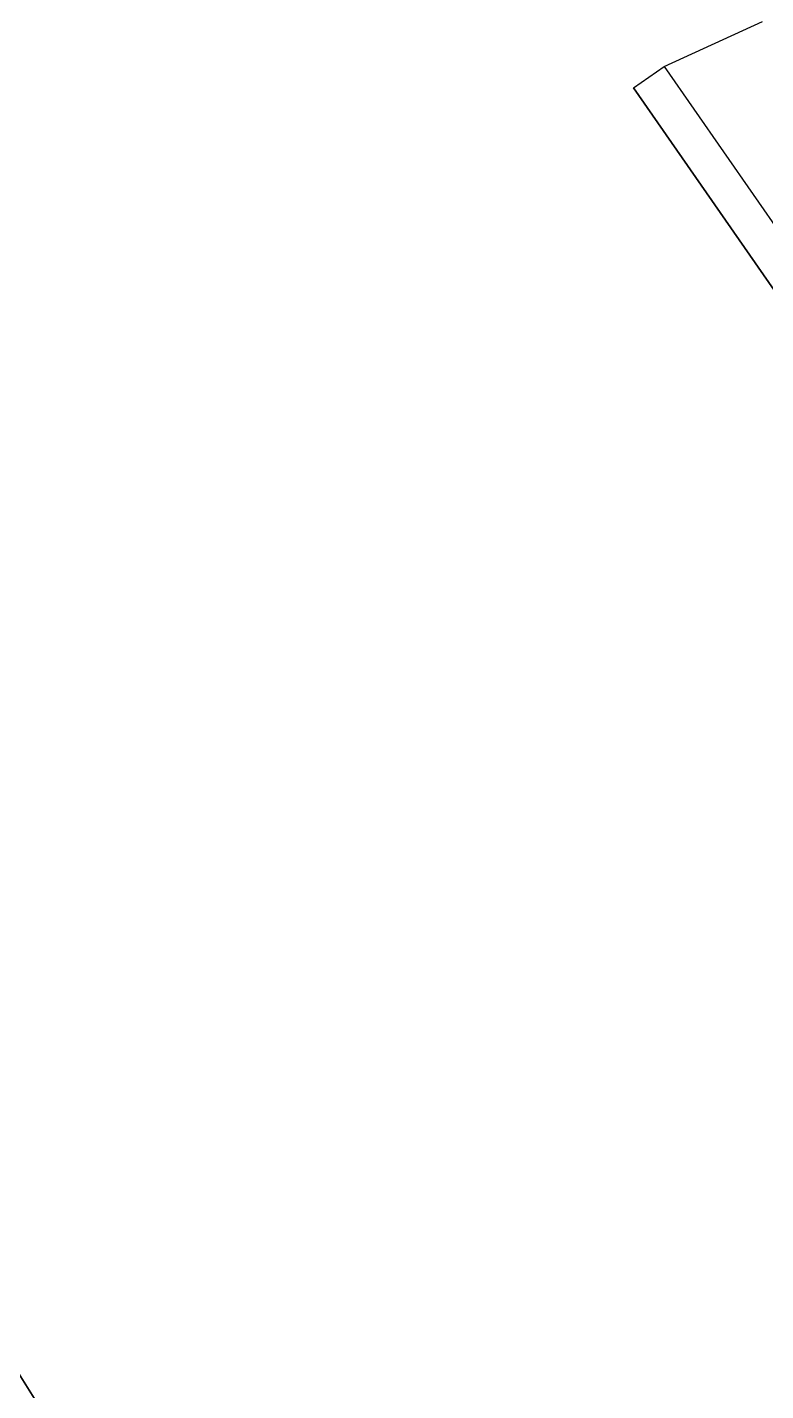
# Model space of a CAD drawing. Header units: metres. Extents: x 3 to 509016, y 4 to 6969473.
# Drawn here: x 507694 to 507723.8, y 6967168.2 to 6967223.1 of the extents above; entities that cross this region are included whole.
import ezdxf

# ---------------------------------------------------------------- set-up
doc = ezdxf.new("R2010")
doc.units = ezdxf.units.M
for name, color, linetype in [('mga2020bdy', 252, 'Continuous'), ('mga2020DR_UNLINED', 252, 'Continuous'), ('XREF', 7, 'Continuous')]:
    doc.layers.add(name, color=color, linetype=linetype)
doc.layers.add('VPORTS', color=11, linetype='Continuous', plot=False)
doc.layers.add('VPORTS_FRAMES', color=11, linetype='Continuous', plot=False)

# ---------------------------------------------------------------- blocks, each defined once
blk = doc.blocks.new('XD_HATCH')
at = {"layer": 'VPORTS_FRAMES'}
blk.add_lwpolyline([(507821.282, 6966964.794), (507649.023, 6967240.319), (507863.311, 6967374.293), (508035.571, 6967098.768)], close=True, dxfattribs=at)
blk = doc.blocks.new('XE_SURVEY')
at = {"layer": 'mga2020bdy'}
blk.add_polyline3d([(507765.741, 6967164.879, 2.91), (507758.338, 6967173.226, 2.823), (507746.943, 6967185.547, 2.922), (507741.448, 6967191.296, 2.95), (507732.158, 6967201.984, 2.908), (507725.624, 6967210.28, 2.942), (507718.425, 6967220.62, 3.001), (507719.655, 6967221.477, 3.001), (507723.614, 6967223.282, 4.711)], dxfattribs=at)
at = {"layer": 'mga2020DR_UNLINED'}
for points in [[(507719.655, 6967221.477, 3.001), (507726.83, 6967211.173, 2.942), (507733.314, 6967202.941, 2.908), (507742.556, 6967192.306, 2.95), (507748.036, 6967186.574, 2.922), (507759.449, 6967174.233, 2.823), (507766.835, 6967165.905, 2.91), (507776.754, 6967155.916, 2.926), (507782.976, 6967149.165, 2.841), (507792.845, 6967138.935, 2.836), (507799.31, 6967131.655, 2.706), (507808.649, 6967121.772, 2.696), (507816.116, 6967114.832, 2.686), (507823.987, 6967105.773, 2.549), (507829.108, 6967100.656, 2.613), (507837.266, 6967092.595, 2.659), (507844.835, 6967085.994, 2.546), (507855.938, 6967076.896, 2.622), (507862.665, 6967071.986, 2.527), (507870.951, 6967065.735, 2.562), (507888.287, 6967056.493, 2.548), (507894.371, 6967052.844, 2.434), (507903.927, 6967049.994, 2.542)], [(507718.425, 6967220.62, 3.001), (507725.624, 6967210.28, 2.942), (507732.158, 6967201.984, 2.908), (507741.448, 6967191.296, 2.95), (507746.943, 6967185.547, 2.922), (507758.338, 6967173.226, 2.823), (507765.741, 6967164.879, 2.91), (507775.67, 6967154.879, 2.926), (507781.885, 6967148.136, 2.841), (507791.744, 6967137.916, 2.836), (507798.204, 6967130.642, 2.706), (507807.592, 6967120.707, 2.696), (507815.036, 6967113.788, 2.686), (507822.89, 6967104.75, 2.549), (507828.052, 6967099.593, 2.613), (507836.245, 6967091.495, 2.659), (507843.867, 6967084.849, 2.546), (507855.02, 6967075.71, 2.622), (507861.771, 6967070.782, 2.527), (507870.142, 6967064.468, 2.562), (507887.548, 6967055.187, 2.548), (507893.762, 6967051.462, 2.434), (507903.498, 6967048.557, 2.542)]]:
    blk.add_polyline3d(points, dxfattribs=at)
blk = doc.blocks.new('XD_DESIGN_1')
at = {"layer": 'VPORTS'}
blk.add_lwpolyline([(507821.282, 6966964.794), (507649.237, 6967239.976), (507863.049, 6967373.652), (508035.094, 6967098.47)], close=True, dxfattribs=at)
blk = doc.blocks.new('XD_DESIGN_2')
at = {"layer": 'VPORTS'}
blk.add_lwpolyline([(507821.282, 6966964.794), (507649.237, 6967239.976), (507863.049, 6967373.652), (508035.094, 6967098.47)], close=True, dxfattribs=at)

msp = doc.modelspace()

# ---------------------------------------------------------------- linework, layer by layer
at = {"layer": 'VPORTS_FRAMES'}
msp.add_lwpolyline([(507821.282, 6966964.794), (507649.023, 6967240.319), (507863.311, 6967374.293), (508035.571, 6967098.768)], close=True, dxfattribs=at)

# ---------------------------------------------------------------- block references
for name in ['XD_HATCH', 'XE_SURVEY']:
    msp.add_blockref(name, (0, 0))
at = {"layer": 'XREF'}
for name in ['XD_HATCH', 'XE_SURVEY']:
    msp.add_blockref(name, (0, 0), dxfattribs=at)

# ---------------------------------------------------------------- next in the draw order: block references
msp.add_blockref('XD_DESIGN_1', (0, 0))

# ---------------------------------------------------------------- next in the draw order: block references
msp.add_blockref('XD_DESIGN_2', (0, 0), dxfattribs=at)

doc.saveas('drawing.dxf')
